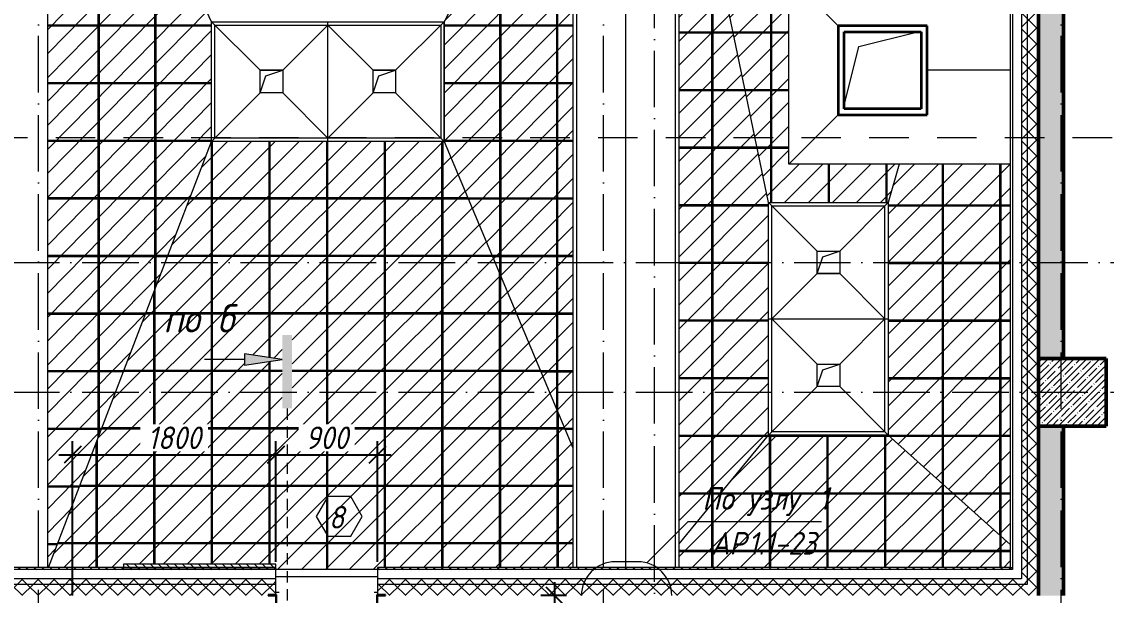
# Model space of a CAD drawing. Header units: millimetres. Extents: x -269418 to 201924, y -5890 to 98643.
# Drawn here: x 33160 to 42760, y 15203 to 20280 of the extents above; entities that cross this region are included whole.
import ezdxf

# ---------------------------------------------------------------- set-up
doc = ezdxf.new("R2010")
doc.units = ezdxf.units.MM
for name, pattern in [('01 Штриховая _4 мм_', [600, 350, -250]), ('200_ШТРИХ_ш1п0_6_', [160, 100, -60]), ('50_200_ШТРИХ_1Т_ш5_п1_п1_', [700, 500, -100, 0, -100])]:
    doc.linetypes.add(name, pattern=pattern)
for name, color, linetype, lineweight in [('A-ANNO-DIMS', 7, 'Continuous', 9), ('A-ANNO-NOTE', 7, 'Continuous', 5), ('A-ANNO-NOTE-1', 7, 'Continuous', 9), ('A-DETL', 7, 'Continuous', 9), ('A-DETL-1', 7, 'Continuous', 5), ('A-DETL-GENF', 7, 'Continuous', 9), ('A-DETL-GENF-2', 7, '200_ШТРИХ_ш1п0_6_', 5), ('A-FLOR', 7, 'Continuous', 9), ('A-GENM', 7, 'Continuous', 9), ('A-GENM-1', 7, 'Continuous', 25), ('A-GLAZ-IDEN', 7, 'Continuous', 9), ('A-ROOF', 7, 'Continuous', 9), ('A-ROOF-PATT-1', 7, 'Continuous', 5), ('A-WALL', 7, 'Continuous', 5), ('A-WALL-1', 7, 'Continuous', 9), ('A-WALL-10', 7, 'Continuous', 35), ('A-WALL-3', 7, 'Continuous', 50), ('A-WALL-FNSH-1', 7, 'Continuous', 9), ('A-WALL-PATT-2', 7, 'Continuous', 5), ('G-ANNO-SYMB-1', 7, '01 Штриховая _4 мм_', 9), ('G-ANNO-TEXT', 7, 'Continuous', 9), ('I-WALL', 7, 'Continuous', 5), ('S-COLS', 7, 'Continuous', 9), ('S-COLS-1', 7, 'Continuous', 5), ('S-COLS-2', 7, 'Continuous', 50), ('Оси-1', 7, '50_200_ШТРИХ_1Т_ш5_п1_п1_', 9)]:
    doc.layers.add(name, color=color, linetype=linetype, lineweight=lineweight)
doc.styles.add('ISOCPEUR_I', font='isocpeui.ttf', dxfattribs={"width": 0.9, "height": 250})
doc.styles.add('ISOCPEUR_I_2', font='isocpeui.ttf', dxfattribs={"width": 0.9, "height": 200})
doc.dimstyles.new('ISO-2_0_0_9К_СРЕДНИЙ_1', dxfattribs={"dimscale": 304.8, "dimtxt": 199.196235, "dimasz": 0.492126, "dimexe": 0.393701, "dimexo": 0, "dimgap": 0, "dimtad": 1, "dimdec": 0, "dimzin": 0, "dimdsep": 46, "dimtxsty": 'ISOCPEUR_I_2', "dimblk1": 'OBLIQUE', "dimblk2": 'OBLIQUE', "dimsah": 1, "dimcen": 0.09, "dimdle": 0.393701, "dimazin": 0, "dimtfac": 1, "dimtdec": 4, "dimtix": 1, "dimtmove": 1, "dimatfit": 3, "dimfxl": 1, "dimtvp": 1, "dimtolj": 1, "dimtzin": 0, "dimarcsym": 2})
doc.dimstyles.new('ISO-2_0_0_9К_СРЕДНИЙ_ФОН', dxfattribs={"dimscale": 304.8, "dimtxt": 199.196235, "dimasz": 0.492126, "dimexe": 0.393701, "dimexo": 0, "dimgap": 0.164042, "dimtad": 1, "dimdec": 0, "dimdsep": 46, "dimtxsty": 'ISOCPEUR_I_2', "dimblk1": 'OBLIQUE', "dimblk2": 'OBLIQUE', "dimsah": 1, "dimcen": 0.09, "dimdle": 0.393701, "dimazin": 0, "dimtfac": 1, "dimtdec": 4, "dimtix": 1, "dimtmove": 0, "dimatfit": 3, "dimfxl": 1, "dimtvp": 1, "dimtfill": 1, "dimtolj": 1, "dimtzin": 0, "dimarcsym": 2})
pattern_1 = [(135, (0, 0), (-35.35534, -35.35534), [])]
pattern_2 = [(45, (0, 0), (-70.71068, 70.71068), []), (135, (0, 0), (-70.71068, -70.71068), [])]

# ---------------------------------------------------------------- blocks, each defined once
blk = doc.blocks.new('Gfhfgtnyfz rhsirf 1 - Gfhfgtnyfz rhsirf 3-21026214-АР1_1_Кладочный план 3 этажа')
at = {"layer": 'A-GENM'}
for p, q in [((38037.1, 23120.1), (38037.1, 22600)), ((38037.1, 23120.1), (38038.1, 23120.1)), ((38038.1, 23120.1), (38069.6, 23120.1)), ((38069.6, 23120.1), (38507.8, 23120.1)), ((38069.6, 23120.1), (38069.6, 22600)), ((38507.8, 23120.1), (38946.2, 23120.1)), ((38507.8, 22600), (38507.8, 23120.1)), ((38946.2, 23120.1), (38977.7, 23120.1)), ((38946.2, 22600), (38946.2, 23120.1)), ((38977.7, 23120.1), (38978.7, 23120.1)), ((38978.7, 22600), (38978.7, 23120.1)), ((38037.1, 21680), (38037.1, 15450)), ((38069.6, 21680), (38069.6, 15450)), ((38507.8, 15450), (38507.8, 21680)), ((38946.2, 15450), (38946.2, 21680)), ((38978.7, 15450), (38978.7, 21680))]:
    blk.add_line(p, q, dxfattribs=at)
blk = doc.blocks.new('AR_Отверстие прямоугольное _в плите_ - AR_Отверстие прямоугольное _в плите_-V42-АР1_1_Кладочный план 3 этажа')
at = {"layer": 'A-GENM'}
for p, q in [((-50, 50), (100, 100)), ((-100, -100), (-50, 50))]:
    blk.add_line(p, q, dxfattribs=at)
blk = doc.blocks.new('AR_Отверстие прямоугольное _в плите_ - AR_Отверстие прямоугольное _в плите_-V45-АР1_1_Кладочный план 3 этажа')
at = {"layer": 'A-GENM'}
for p, q in [((-50, 50), (99.8, 99.9)), ((-100, -100), (-50, 50)), ((-100, -100), (100, -100))]:
    blk.add_line(p, q, dxfattribs=at)
blk = doc.blocks.new('AR_Отверстие прямоугольное _в плите_ - AR_Отверстие прямоугольное _в плите_-V46-АР1_1_Кладочный план 3 этажа')
at = {"layer": 'A-GENM'}
for p, q in [((100, 100), (-100, 100)), ((-50, 50), (100, 100)), ((-100, -99.9), (-50, 50))]:
    blk.add_line(p, q, dxfattribs=at)
blk = doc.blocks.new('Колонна_Несущая_Прямоугольное сечение - 600х600-V55-АР1_1_Кладочный план 3 этажа')
at = {"layer": 'S-COLS-1'}
h = blk.add_hatch(dxfattribs=at)
h.set_pattern_fill('FP_38', color=256, style=0, pattern_type=2)
h.set_pattern_definition([(45, (-42460, -17000), (-57.02463, 57.02463), []), (45, (-42402.975, -17000), (-57.02463, 57.02463), [100.806, -20.161, 3.353, -16.808])])
h.paths.add_polyline_path([(-300, -300), (300, -300), (300, 300), (-300, 300)], flags=0)
at = {"layer": 'S-COLS-2'}
for p, q in [((300, 300), (-300, 300)), ((-300, 300), (-300, -300)), ((300, -300), (300, 300)), ((-300, -300), (300, -300))]:
    blk.add_line(p, q, dxfattribs=at)
blk = doc.blocks.new('Фахверк_СКБ_Уголок - Ф-11_200х2500 h-28441216-АР1_1_Кладочный план 3 этажа')
at = {"layer": 'A-GENM-1'}
for p, q in [((200, 156), (125, 156)), ((125, 156), (125, 81)), ((131, 81), (131, 150)), ((131, 150), (200, 150)), ((200, 150), (200, 156)), ((125, 81), (131, 81)), ((131, 19), (125, 19)), ((125, 19), (125, -56)), ((131, -50), (131, 19)), ((125, -56), (200, -56)), ((200, -50), (131, -50)), ((200, -56), (200, -50))]:
    blk.add_line(p, q, dxfattribs=at)
blk = doc.blocks.new('Стакан ОВ_6 - Стакан ОВ_2-32609701-АР1_1_Кладочный план 3 этажа')
at = {"layer": 'A-WALL-10'}
for p, q in [((2466.5, 7113), (2466.5, 6327)), ((3252.5, 7113), (2466.5, 7113)), ((3252.5, 6327), (3252.5, 7113)), ((2519, 6379.5), (2519, 7060.5)), ((2519, 7060.5), (3200, 7060.5)), ((3200, 7060.5), (3200, 6379.5)), ((3200, 6379.5), (2519, 6379.5)), ((2466.5, 6327), (3252.5, 6327))]:
    blk.add_line(p, q, dxfattribs=at)
blk = doc.blocks.new('AR_Отверстие прямоугольное _в плите_ - AR_Отверстие прямоугольное _в плите_-32663005-АР1_1_Кладочный план 3 этажа')
at = {"layer": 'A-GENM'}
for p, q in [((-210, 210), (312, 340.5)), ((-340.5, -312), (-210, 210))]:
    blk.add_line(p, q, dxfattribs=at)
blk = doc.blocks.new('DET_L_Имитация разреза_ISO2-5 - Влево-31556228-АР1_1_Кладочный план 3 этажа')
at = {"layer": 'A-DETL-GENF-2'}
blk.add_line((143.1, 0), (2556.9, 0), dxfattribs=at)
blk = doc.blocks.new('AAR_СКБ_Марка_Окна_Перемычка и проем - Марка проема-25443838-АР1_1_Кладочный план 3 этажа')
at = {"layer": 'A-GLAZ-IDEN'}
for p, q in [((-0.968, -0.984), (-1.986, -2.747)), ((1.067, -0.984), (-0.968, -0.984)), ((2.085, -2.747), (1.067, -0.984)), ((-1.986, -2.747), (-0.968, -4.509)), ((1.067, -4.509), (2.085, -2.747)), ((-0.968, -4.509), (1.067, -4.509))]:
    blk.add_line(p, q, dxfattribs=at)
blk = doc.blocks.new('_Oblique')
at = {"color": 0, "linetype": 'ByBlock', "lineweight": -2}
blk.add_line((-0.5, -0.5), (0.5, 0.5), dxfattribs=at)
blk = doc.blocks.new('DIMBLOCK212-АР1_1_Кладочный план 3 этажа')
at = {"layer": 'A-ANNO-DIMS', "color": 0, "lineweight": -2, "transparency": 16777216}
for p, q in [((37876.2, 15320), (37876.2, 14880)), ((37982.2, 15200), (37756.2, 15200)), ((37876.2, 15100), (37384.4, 14770.6)), ((37982.2, 15000), (37756.2, 15000)), ((37384.4, 14770.6), (37002.1, 14770.6))]:
    blk.add_line(p, q, dxfattribs=at)
at = {"layer": 'Defpoints', "color": 0, "transparency": 16777216}
for p in [(37982.2, 15200), (37876.2, 15000), (37982.2, 15000)]:
    blk.add_point(p, dxfattribs=at)
at = {"layer": 'A-ANNO-DIMS', "color": 0, "lineweight": -2, "transparency": 16777216, "xscale": 150, "yscale": 150, "zscale": 150}
for p, rotation in [((37876.2, 15200), 90), ((37876.2, 15000), 270)]:
    blk.add_blockref('_Oblique', p, dxfattribs=dict(at, rotation=rotation))
at = {"layer": 'A-ANNO-DIMS', "color": 0, "transparency": 16777216, "insert": (37251.1, 14448.8), "char_height": 200, "width": 455.087, "attachment_point": 1, "rotation": 90, "line_spacing_factor": 1.149209, "style": 'ISOCPEUR_I_2'}
blk.add_mtext('\\A1;200', dxfattribs=at)
blk = doc.blocks.new('DIMBLOCK442-АР1_1_Кладочный план 3 этажа')
at = {"layer": 'A-ANNO-DIMS', "color": 0, "lineweight": -2, "transparency": 16777216}
for p, q in [((33610, 15200), (33610, 16567.1)), ((35410, 15500), (35410, 16567.1)), ((33490, 16447.1), (35530, 16447.1))]:
    blk.add_line(p, q, dxfattribs=at)
at = {"layer": 'Defpoints', "color": 0, "transparency": 16777216}
for p in [(35410, 16447.1), (35410, 15500), (33610, 15200)]:
    blk.add_point(p, dxfattribs=at)
at = {"layer": 'A-ANNO-DIMS', "color": 0, "lineweight": -2, "transparency": 16777216, "xscale": 150, "yscale": 150, "zscale": 150, "rotation": 180}
blk.add_blockref('_Oblique', (33610, 16447.1), dxfattribs=at)
at = {"layer": 'A-ANNO-DIMS', "color": 0, "lineweight": -2, "transparency": 16777216, "xscale": 150, "yscale": 150, "zscale": 150}
blk.add_blockref('_Oblique', (35410, 16447.1), dxfattribs=at)
at = {"layer": 'A-ANNO-DIMS', "color": 0, "transparency": 16777216, "insert": (34510, 16597.1), "char_height": 200, "width": 560.814, "attachment_point": 5, "style": 'ISOCPEUR_I_2', "bg_fill": 3, "box_fill_scale": 1.1, "bg_fill_color": 256, "bg_fill_true_color": 13158600, "bg_fill_transparency": 0}
blk.add_mtext('\\A1;1800', dxfattribs=at)
blk = doc.blocks.new('DIMBLOCK443-АР1_1_Кладочный план 3 этажа')
at = {"layer": 'A-ANNO-DIMS', "color": 0, "lineweight": -2, "transparency": 16777216}
for p, q in [((35410, 15500), (35410, 16567.1)), ((36310, 15500), (36310, 16567.1)), ((35290, 16447.1), (36430, 16447.1))]:
    blk.add_line(p, q, dxfattribs=at)
at = {"layer": 'Defpoints', "color": 0, "transparency": 16777216}
for p in [(36310, 16447.1), (35410, 15500), (36310, 15500)]:
    blk.add_point(p, dxfattribs=at)
at = {"layer": 'A-ANNO-DIMS', "color": 0, "lineweight": -2, "transparency": 16777216, "xscale": 150, "yscale": 150, "zscale": 150, "rotation": 180}
blk.add_blockref('_Oblique', (35410, 16447.1), dxfattribs=at)
at = {"layer": 'A-ANNO-DIMS', "color": 0, "lineweight": -2, "transparency": 16777216, "xscale": 150, "yscale": 150, "zscale": 150}
blk.add_blockref('_Oblique', (36310, 16447.1), dxfattribs=at)
at = {"layer": 'A-ANNO-DIMS', "color": 0, "transparency": 16777216, "insert": (35860, 16597.1), "char_height": 200, "width": 455.087, "attachment_point": 5, "style": 'ISOCPEUR_I_2', "bg_fill": 3, "box_fill_scale": 1.1, "bg_fill_color": 256, "bg_fill_true_color": 13158600, "bg_fill_transparency": 0}
blk.add_mtext('\\A1;900', dxfattribs=at)

msp = doc.modelspace()

# ---------------------------------------------------------------- hatches: boundary and pattern name
at = {"layer": 'A-ANNO-NOTE'}
for points in [[(35553.4, 16856.9), (35553.4, 17506.9), (35466.6, 17506.9), (35466.6, 16856.9)], [(35133, 17241.1), (35466.6, 17291.1), (35133, 17341.1)]]:
    msp.add_hatch(color=256, dxfattribs=at).paths.add_polyline_path(points, flags=0)
at = {"layer": 'A-ROOF-PATT-1'}
h = msp.add_hatch(dxfattribs=at)
h.set_pattern_fill('FP_15', color=256, style=0, pattern_type=2)
h.set_pattern_definition([(45.488, (1423.98, 0), (-104.27274, 106.06635), [])])
h.paths.add_polyline_path([(33397.7, 15450), (34840, 19220), (34840, 20280), (33507.5, 23147.3), (33390, 23147.3), (33390, 15450)], flags=0)
h = msp.add_hatch(dxfattribs=at)
h.set_pattern_fill('FP_16', color=256, style=0, pattern_type=2)
h.set_pattern_definition([(90, (2250.3, -662.64), (-501.382, 3e-14), []), (90, (2260.1, -662.64), (-501.382, 3e-14), []), (180, (2255.2, -657.64), (-6e-14, -510), []), (180, (2255.2, -667.64), (-6e-14, -510), [])])
h.paths.add_polyline_path([(33397.7, 15450), (34840, 19220), (34840, 20280), (33507.5, 23147.3), (33390, 23147.3), (33390, 15450)], flags=0)
h = msp.add_hatch(dxfattribs=at)
h.set_pattern_fill('FP_27', color=256, style=0, pattern_type=2)
h.set_pattern_definition([(44.997, (0, -17.02), (-106.0661, 106.0546), [])])
h.paths.add_polyline_path([(39770, 18680), (40830, 18680), (40925.8, 19020), (39950, 19020), (39950, 20680), (41910, 23092.3), (41910, 23183.5), (38910, 23183.5), (38910, 23120.1), (38978.7, 23120.1), (38978.7, 22720), (39230, 22720), (39230, 22598), (40025, 22598.5), (40025, 22720), (40325, 22720), (40325, 22420), (40165, 22420), (40165, 21860), (40325, 21860), (40325, 21560), (40025, 21560), (40025, 21682), (39230, 21682), (39230, 21560), (39172, 21560), (39595.3, 19521.6)], flags=0)
h.paths.add_polyline_path([(39970, 21740), (39970, 22540), (39965, 22540), (39965, 21740)], flags=0)
h.paths.add_polyline_path([(39770, 21740), (39770, 22540), (39765, 22540), (39765, 21740)], flags=0)
h.paths.add_polyline_path([(39570, 21740), (39570, 22540), (39565, 22540), (39565, 21740)], flags=0)
h.paths.add_polyline_path([(39370, 21740), (39370, 22540), (39365, 22540), (39365, 21740)], flags=0)
h.paths.add_polyline_path([(39170, 21860), (39170, 22420), (39165, 22420), (39165, 21860)], flags=0)
h = msp.add_hatch(dxfattribs=at)
h.set_pattern_fill('FP_28', color=256, style=0, pattern_type=2)
h.set_pattern_definition([(0, (15.1, -206.93), (0, 509.944), []), (0, (15.1, -216.93), (0, 509.944), []), (90, (20.1, -211.93), (-510, 3e-14), []), (90, (10.1, -211.93), (-510, 3e-14), [])])
h.paths.add_polyline_path([(39770, 18680), (40830, 18680), (40925.8, 19020), (39950, 19020), (39950, 20680), (41910, 23092.3), (41910, 23183.5), (38910, 23183.5), (38910, 23120.1), (38978.7, 23120.1), (38978.7, 22720), (39230, 22720), (39230, 22598), (40025, 22598.5), (40025, 22720), (40325, 22720), (40325, 22420), (40165, 22420), (40165, 21860), (40325, 21860), (40325, 21560), (40025, 21560), (40025, 21682), (39230, 21682), (39230, 21560), (39172, 21560), (39595.3, 19521.6)], flags=0)
h.paths.add_polyline_path([(39970, 21740), (39970, 22540), (39965, 22540), (39965, 21740)], flags=0)
h.paths.add_polyline_path([(39770, 21740), (39770, 22540), (39765, 22540), (39765, 21740)], flags=0)
h.paths.add_polyline_path([(39570, 21740), (39570, 22540), (39565, 22540), (39565, 21740)], flags=0)
h.paths.add_polyline_path([(39370, 21740), (39370, 22540), (39365, 22540), (39365, 21740)], flags=0)
h.paths.add_polyline_path([(39170, 21860), (39170, 22420), (39165, 22420), (39165, 21860)], flags=0)
h = msp.add_hatch(dxfattribs=at)
h.set_pattern_fill('FP_13', color=256, style=0, pattern_type=2)
h.set_pattern_definition([(45.407, (799.02, 0), (-104.56854, 106.06624), [])])
h.paths.add_polyline_path([(38037.1, 16509.5), (38037.1, 21680), (37865, 21680), (37865, 21682), (37614.5, 21682), (36900, 20280), (36900, 19220), (37973.3, 16661.7)], flags=0)
h.paths.add_polyline_path([(37861.9, 21740), (37865, 21740), (37865, 22173.6), (37860, 22163.8), (37860, 21740)], flags=0)
h.paths.add_polyline_path([(37660, 21740), (37665, 21740), (37665, 21781.1), (37660, 21771.3), (37660, 21755.9)], flags=0)
h = msp.add_hatch(dxfattribs=at)
h.set_pattern_fill('FP_14', color=256, style=0, pattern_type=2)
h.set_pattern_definition([(270, (698.2, -152.96), (502.802, 3e-14), []), (270, (688.36, -152.96), (502.802, 3e-14), []), (0, (693.3, -157.96), (0, 510), []), (0, (693.3, -147.96), (0, 510), [])])
h.paths.add_polyline_path([(38037.1, 16509.5), (38037.1, 21680), (37865, 21680), (37865, 21682), (37614.5, 21682), (36900, 20280), (36900, 19220), (37973.3, 16661.7)], flags=0)
h.paths.add_polyline_path([(37861.9, 21740), (37865, 21740), (37865, 22173.6), (37860, 22163.8), (37860, 21740)], flags=0)
h.paths.add_polyline_path([(37660, 21740), (37665, 21740), (37665, 21781.1), (37660, 21771.3), (37660, 21755.9)], flags=0)
h = msp.add_hatch(dxfattribs=at)
h.set_pattern_fill('FP_23', color=256, style=0, pattern_type=2)
h.set_pattern_definition([(45.073, (303.15, 0), (-105.7968, 106.06566), [])])
h.paths.add_polyline_path([(38978.7, 15659.4), (39770, 16620), (39770, 18680), (39172, 21560), (38978.7, 21560), (38978.7, 15946.7)], flags=0)
h = msp.add_hatch(dxfattribs=at)
h.set_pattern_fill('FP_24', color=256, style=0, pattern_type=2)
h.set_pattern_definition([(90, (607.76, -1234.05), (-508.704, 3e-14), []), (90, (617.74, -1234.05), (-508.704, 3e-14), []), (180, (612.75, -1229.05), (-6e-14, -510), []), (180, (612.75, -1239.05), (-6e-14, -510), [])])
h.paths.add_polyline_path([(38978.7, 15659.4), (39770, 16620), (39770, 18680), (39172, 21560), (38978.7, 21560), (38978.7, 15946.7)], flags=0)
h = msp.add_hatch(dxfattribs=at)
h.set_pattern_fill('FP_17', color=256, style=0, pattern_type=2)
h.set_pattern_definition([(44.927, (0, 198.06), (-106.06495, 105.7989), [])])
h.paths.add_polyline_path([(36310, 15430), (36310, 15450), (38037.1, 15450), (38037.1, 16509.5), (36900, 19220), (34840, 19220), (33397.7, 15450), (34060.9, 15450), (34060.9, 15480), (35410, 15480), (35410, 15430)], flags=0)
h.paths.add_polyline_path([(35553.4, 16856.9), (35466.6, 16856.9), (35466.6, 17506.9), (35553.4, 17506.9)], flags=0)
h.paths.add_polyline_path([(35133, 17241.1), (35133, 17341.1), (35466.6, 17291.1)], flags=0)
h = msp.add_hatch(dxfattribs=at)
h.set_pattern_fill('FP_18', color=256, style=0, pattern_type=2)
h.set_pattern_definition([(180, (-345.35, 398.8), (6e-14, -508.711), []), (180, (-345.35, 408.77), (6e-14, -508.711), []), (270, (-350.35, 403.8), (510, 3e-14), []), (270, (-340.35, 403.8), (510, 3e-14), [])])
h.paths.add_polyline_path([(36310, 15430), (36310, 15450), (38037.1, 15450), (38037.1, 16509.5), (36900, 19220), (34840, 19220), (33397.7, 15450), (34060.9, 15450), (34060.9, 15480), (35410, 15480), (35410, 15430)], flags=0)
h.paths.add_polyline_path([(35553.4, 16856.9), (35466.6, 16856.9), (35466.6, 17506.9), (35553.4, 17506.9)], flags=0)
h.paths.add_polyline_path([(35133, 17241.1), (35133, 17341.1), (35466.6, 17291.1)], flags=0)
h = msp.add_hatch(dxfattribs=at)
h.set_pattern_fill('FP_21', color=256, style=0, pattern_type=2)
h.set_pattern_definition([(45.04, (38, 0), (-105.9202, 106.06493), [])])
h.paths.add_polyline_path([(41910, 15653.9), (41910, 19020), (40925.8, 19020), (40830, 18680), (40830, 16620), (40908.1, 16550.2)], flags=0)
h = msp.add_hatch(dxfattribs=at)
h.set_pattern_fill('FP_22', color=256, style=0, pattern_type=2)
h.set_pattern_definition([(270, (-443.3, -214.96), (509.295, 3e-14), []), (270, (-453.3, -214.96), (509.295, 3e-14), []), (0, (-448.3, -219.96), (0, 510), []), (0, (-448.3, -209.96), (0, 510), [])])
h.paths.add_polyline_path([(41910, 15653.9), (41910, 19020), (40925.8, 19020), (40830, 18680), (40830, 16620), (40908.1, 16550.2)], flags=0)
h = msp.add_hatch(dxfattribs=at)
h.set_pattern_fill('FP_25', color=256, style=0, pattern_type=2)
h.set_pattern_definition([(44.95, (0, 140.89), (-106.06487, 105.88355), [])])
h.paths.add_polyline_path([(41910, 15450), (41910, 15653.9), (40830, 16620), (39770, 16620), (38978.7, 15659.4), (38978.7, 15450), (40908.1, 15450)], flags=0)
h = msp.add_hatch(dxfattribs=at)
h.set_pattern_fill('FP_26', color=256, style=0, pattern_type=2)
h.set_pattern_definition([(180, (4.23, 827.37), (-6e-14, -509.12), []), (180, (4.23, 837.35), (6e-14, -509.12), []), (270, (-0.77, 832.36), (510, 3e-14), []), (270, (9.23, 832.36), (510, 3e-14), [])])
h.paths.add_polyline_path([(41910, 15450), (41910, 15653.9), (40830, 16620), (39770, 16620), (38978.7, 15659.4), (38978.7, 15450), (40908.1, 15450)], flags=0)
at = {"layer": 'A-WALL-PATT-2'}
h = msp.add_hatch(dxfattribs=at)
h.set_pattern_fill('FP_2', color=256, style=0, pattern_type=2)
h.set_pattern_definition(pattern_2)
h.paths.add_polyline_path([(42010, 15350), (42060, 15350), (42060, 23620), (42010, 23620), (42010, 15430)], flags=0)
h.paths.add_polyline_path([(42010, 23770), (42060, 23770), (42060, 27250), (42010, 27250), (42010, 23811.5)], flags=0)
h = msp.add_hatch(dxfattribs=at)
h.set_pattern_fill('FP_2', color=256, style=0, pattern_type=2)
h.set_pattern_definition(pattern_2)
h.paths.add_polyline_path([(42160, 15300), (42160, 23620), (42060, 23620), (42060, 15300)], flags=0)
h.paths.add_polyline_path([(42060, 23770), (42160, 23770), (42160, 27200), (42060, 27200), (42060, 23811.5)], flags=0)
h = msp.add_hatch(dxfattribs=at)
h.set_pattern_fill('FP_4', color=256, style=0, pattern_type=2)
h.set_pattern_definition([(45, (0, 0), (-57.02463, 57.02463), []), (45, (57.025, 0), (-57.02463, 57.02463), [100.806, -20.161, 3.353, -16.808])])
h.paths.add_polyline_path([(42380, 15200), (42380, 16700), (42160, 16700), (42160, 15200), (42261.9, 15200)], flags=0)
h.paths.add_polyline_path([(42380, 17300), (42380, 22700), (42160, 22700), (42160, 17300), (42261.9, 17300)], flags=0)
h.paths.add_polyline_path([(42160, 23300), (42380, 23300), (42380, 26500), (42160, 26500), (42160, 23454)], flags=0)
h = msp.add_hatch(dxfattribs=at)
h.set_pattern_fill('FP_3', color=256, style=0, pattern_type=2)
h.set_pattern_definition(pattern_1)
h.paths.add_polyline_path([(35410, 15450), (35410, 15480), (34060.9, 15480), (34060.9, 15450), (34138.8, 15450)], flags=0)
h = msp.add_hatch(dxfattribs=at)
h.set_pattern_fill('FP_3', color=256, style=0, pattern_type=2)
h.set_pattern_definition(pattern_1)
h.paths.add_polyline_path([(12880, 15206), (12880, 15430), (14603, 15430), (14602.1, 15444.9), (14599.6, 15448), (14596, 15449.8), (14594, 15450), (12860, 15450), (12860.5, 15206), (12861.2, 15206)], flags=0)
h.paths.add_polyline_path([(9160, 15206), (9180, 15206), (9180, 15430), (9740, 15430), (9740, 15206), (9760, 15206), (9760, 15450), (9160, 15450), (9160, 15231.7)], flags=0)
h.paths.add_polyline_path([(8258.8, 15206), (8260, 15206), (8260, 15450), (7660, 15450), (7660, 15430), (8240, 15430), (8240, 15206)], flags=0)
h.paths.add_polyline_path([(31431.1, 15430), (32110, 15430), (32110, 15450), (29980.1, 15449.1), (29977, 15446.6), (29975.2, 15443), (29975, 15441), (29975.2, 15430), (30077.3, 15430)], flags=0)
h.paths.add_polyline_path([(41930, 15430), (41930, 15450), (36310, 15450), (36310, 15430), (40908.1, 15430)], flags=0)
h.paths.add_polyline_path([(35410, 15430), (35410, 15450), (33010, 15450), (33010, 15430), (34138.8, 15430)], flags=0)
h.paths.add_polyline_path([(29344.8, 15430), (29345, 15430), (29344.1, 15444.9), (29341.6, 15448), (29338, 15449.8), (29336, 15450), (27824.2, 15450), (27824.2, 15430), (28723.4, 15430)], flags=0)
h.paths.add_polyline_path([(27761.2, 15430), (27761.2, 15450), (27099.2, 15450), (27099.2, 15430)], flags=0)
h.paths.add_polyline_path([(27036.2, 15430), (27036.2, 15450), (25479.9, 15449.1), (25476.8, 15446.6), (25475, 15443), (25474.8, 15441), (25475, 15430), (26015.7, 15430)], flags=0)
h.paths.add_polyline_path([(24544.6, 15430), (24544.8, 15430), (24543.9, 15444.9), (24541.4, 15448), (24537.8, 15449.8), (24535.8, 15450), (19958.1, 15449.1), (19955, 15446.6), (19953.2, 15443), (19953, 15437.5), (19953, 15430), (20600.3, 15430)], flags=0)
h.paths.add_polyline_path([(19323, 15430), (19322.1, 15444.9), (19319.6, 15448), (19316, 15449.8), (19314, 15450), (14788.1, 15449.1), (14785, 15446.6), (14783.2, 15443), (14783, 15432), (14783, 15430), (17892.6, 15430)], flags=0)
h.paths.add_polyline_path([(6760, 15430), (6760, 15450), (-110, 15450), (-110, 15430), (4354.1, 15430)], flags=0)
h = msp.add_hatch(dxfattribs=at)
h.set_pattern_fill('FP_2', color=256, style=0, pattern_type=2)
h.set_pattern_definition(pattern_2)
h.paths.add_polyline_path([(42060, 15300), (42060, 15350), (36310, 15350), (36310, 15300), (40908.1, 15300)], flags=0)
h.paths.add_polyline_path([(33010, 15300), (35410, 15300), (35410, 15350), (33010, 15350)], flags=0)
h.paths.add_polyline_path([(31805.2, 15300), (32110, 15300), (32110, 15350), (27824.2, 15350), (27824.2, 15300), (31431.1, 15300)], flags=0)
h.paths.add_polyline_path([(27761.2, 15300), (27761.2, 15350), (27099.2, 15350), (27099.2, 15300)], flags=0)
h.paths.add_polyline_path([(27036.2, 15300), (27036.2, 15350), (12880, 15350), (12880, 15300), (26015.7, 15300)], flags=0)
h.paths.add_polyline_path([(9740, 15300), (9740, 15350), (9180, 15350), (9180, 15300)], flags=0)
h.paths.add_polyline_path([(7960, 15300), (8240, 15300), (8240, 15350), (7660, 15350), (7660, 15300)], flags=0)
h.paths.add_polyline_path([(-45.9, 15300), (6760, 15300), (6760, 15350), (-110, 15350), (-110, 15300)], flags=0)
h = msp.add_hatch(dxfattribs=at)
h.set_pattern_fill('FP_2', color=256, style=0, pattern_type=2)
h.set_pattern_definition(pattern_2)
h.paths.add_polyline_path([(39554.2, 15200), (42160, 15200), (42160, 15300), (36310, 15300), (36310.5, 15206), (36379, 15206), (36379, 15200), (36846.5, 15200)], flags=0)
h.paths.add_polyline_path([(35341, 15200), (35341, 15206), (35410, 15206), (35410, 15300), (33010, 15300), (33010, 15200), (34138.8, 15200)], flags=0)
h.paths.add_polyline_path([(31431.1, 15200), (32110, 15200), (32110, 15300), (27824.2, 15300), (27824.2, 15263), (27830.2, 15263), (27830.2, 15200), (30610, 15200)], flags=0)
h.paths.add_polyline_path([(27093.2, 15200), (27767.2, 15200), (27767.2, 15206), (27785.5, 15206), (27785.5, 15215), (27761.2, 15215), (27761.2, 15300), (27099.2, 15300), (27099.2, 15215), (27074.2, 15215), (27074.9, 15206), (27093.2, 15206)], flags=0)
h.paths.add_polyline_path([(27030.2, 15200), (27030.2, 15263), (27036.2, 15263), (27036.2, 15300), (12880, 15300), (12880, 15206), (12929, 15206), (12929, 15200), (26692.6, 15200)], flags=0)
h.paths.add_polyline_path([(8191, 15200), (8191, 15206), (8240, 15206), (8240, 15300), (7660, 15300), (7660, 15206), (7729, 15206), (7729, 15200), (7960, 15200)], flags=0)
h.paths.add_polyline_path([(9691, 15200), (9691, 15206), (9740, 15206), (9740, 15300), (9180, 15300), (9180, 15206), (9229, 15206), (9229, 15200)], flags=0)
h.paths.add_polyline_path([(6160, 15200), (6760, 15200), (6760, 15300), (-110, 15300), (-110, 15200), (4660, 15200)], flags=0)
h.paths.add_polyline_path([(27796.9, 15206), (27824.2, 15206), (27824.2, 15215), (27796.2, 15215), (27796.9, 15210)], flags=0)
h.paths.add_polyline_path([(27036.2, 15206), (27063.5, 15206), (27063.5, 15215), (27036.2, 15215), (27036.2, 15210)], flags=0)

# ---------------------------------------------------------------- linework, layer by layer
at = {"layer": 'A-ANNO-NOTE-1'}
for p, q in [((35133, 17291.1), (34776.7, 17291.1)), ((35466.6, 17291.1), (35133, 17341.1)), ((35133, 17341.1), (35133, 17241.1)), ((35133, 17241.1), (35466.6, 17291.1))]:
    msp.add_line(p, q, dxfattribs=at)
at = {"layer": 'A-DETL'}
for p, q in [((42010, 23620), (42010, 15450)), ((35410, 15350), (33010, 15350)), ((42010, 15350), (36310, 15350))]:
    msp.add_line(p, q, dxfattribs=at)
at = {"layer": 'A-DETL-1'}
for p, q in [((39060, 15855.3), (38693.8, 15489.1)), ((39060, 15855.3), (40240, 15855.3)), ((38613.6, 15500), (38413.6, 15500))]:
    msp.add_line(p, q, dxfattribs=at)
for centre, start, end in [((38413.6, 15200), 90, 180), ((38613.6, 15200), 0, 90)]:
    msp.add_arc(centre, 300, start, end, dxfattribs=at)
at = {"layer": 'A-FLOR'}
for p, q in [((35270, 19849.9), (35470, 19849.9)), ((36270, 19849.9), (36470, 19849.9)), ((40400, 18050.1), (40200, 18050.1))]:
    msp.add_line(p, q, dxfattribs=at)
at = {"layer": 'A-ROOF'}
for p, q in [((33390, 15450), (33390, 23147.3)), ((34840, 20280), (33507.5, 23147.3)), ((37614.5, 21682), (36900, 20280)), ((39770, 18680), (39172, 21560)), ((39950, 19020), (39950, 20680)), ((40387, 20243), (39950, 20680)), ((34840, 19220), (34840, 20280)), ((34840, 20280), (36900, 20280)), ((35270, 19850), (34840, 20280)), ((35870, 19220), (35870, 20280)), ((36470, 19850), (36900, 20280)), ((36900, 20280), (36900, 19220)), ((34870, 19250), (34870, 20250)), ((34870, 20250), (36870, 20250)), ((35470, 19850), (35870, 20250)), ((35870, 20250), (36270, 19850)), ((36870, 20250), (36870, 19250)), ((35270, 19650), (35270, 19850)), ((35270, 19850), (35470, 19850)), ((35470, 19850), (35470, 19650)), ((36270, 19650), (36270, 19849.9)), ((36470, 19849.9), (36470, 19650)), ((41910, 19850), (41173, 19850)), ((34840, 19220), (35270, 19650)), ((35470, 19650), (35270, 19650)), ((35870, 19250), (35470, 19650)), ((35870, 19250), (36270, 19650)), ((36470, 19650), (36270, 19650)), ((36900, 19220), (36470, 19650)), ((40387, 19457), (39950, 19020)), ((33397.7, 15450), (34840, 19220)), ((36900, 19220), (34840, 19220)), ((36870, 19250), (34870, 19250)), ((36900, 19220), (38037.2, 16509.4)), ((41910, 19020), (39950, 19020)), ((40925.8, 19020), (40830, 18680)), ((39770, 16620), (39770, 18680)), ((39770, 18680), (40830, 18680)), ((40200, 18250), (39770, 18680)), ((39800, 18650), (40800, 18650)), ((39800, 16650), (39800, 18650)), ((40400, 18250), (40830, 18680)), ((40800, 16650), (40800, 18650)), ((40830, 18680), (40830, 16620)), ((40200, 18050), (40200, 18250)), ((40200, 18250), (40400, 18250)), ((40400, 18250), (40400, 18050.1)), ((39800, 17650), (40200, 18050)), ((40400, 18050), (40800, 17650)), ((39770, 17650), (40830, 17650)), ((39800, 17650), (40200, 17250)), ((40800, 17650), (40400, 17250)), ((40200, 17250), (40400, 17250)), ((40200, 17050), (40200, 17250)), ((40400, 17250), (40400, 17050)), ((40200, 17050), (39770, 16620)), ((40400, 17050), (40200, 17050)), ((40400, 17050), (40830, 16620)), ((38978.7, 15659.4), (39770, 16620)), ((40830, 16620), (39770, 16620)), ((40800, 16650), (39800, 16650)), ((40830, 16620), (41910, 15653.9)), ((36310, 15430), (35410, 15430))]:
    msp.add_line(p, q, dxfattribs=at)
at = {"layer": 'A-WALL'}
for p, q in [((41930, 23620), (41930, 15430)), ((42060, 23620), (42060, 15300)), ((35410, 15430), (33010, 15430)), ((41930, 15430), (36310, 15430)), ((41910, 15450), (41930, 15450)), ((42010, 15450), (42010, 15350)), ((35410, 15300), (33010, 15300)), ((42060, 15300), (36310, 15300))]:
    msp.add_line(p, q, dxfattribs=at)
at = {"layer": 'A-WALL-1'}
for p, q in [((35410, 15206), (35410, 15430)), ((36310, 15430), (36310, 15206))]:
    msp.add_line(p, q, dxfattribs=at)
at = {"layer": 'A-WALL-3'}
for p, q in [((42160, 22700), (42160, 17300)), ((42380, 17300), (42380, 22700)), ((42160, 16700), (42160, 15200)), ((42380, 15200), (42380, 16700))]:
    msp.add_line(p, q, dxfattribs=at)
at = {"layer": 'A-WALL-FNSH-1'}
for p, q in [((41910, 23183.5), (41910, 15450)), ((35410, 15480), (34060.9, 15480)), ((34060.9, 15480), (34060.9, 15450)), ((35410, 15450), (35410, 15480)), ((35410, 15450), (33010, 15450)), ((34060.9, 15450), (35410, 15450)), ((35410, 15430), (35410, 15450)), ((41910, 15450), (36310, 15450)), ((36310, 15450), (36310, 15430))]:
    msp.add_line(p, q, dxfattribs=at)
at = {"layer": 'G-ANNO-SYMB-1'}
msp.add_line((-6738.5, 19254.7), (42928.2, 19254.7), dxfattribs=at)
at = {"layer": 'I-WALL'}
for p, q in [((35410, 15370), (36310, 15370)), ((35410, 15230), (35440, 15230)), ((36280, 15230), (36310, 15230))]:
    msp.add_line(p, q, dxfattribs=at)
at = {"layer": 'Оси-1'}
for p, q in [((33310, -4150), (33310, 28636.9)), ((38310, -4150), (38310, 28636.9)), ((38760, -2880), (38760, 28636.9)), ((42360, -4150), (42360, 28636.9)), ((-6210, 18150), (125951.6, 18150)), ((-6210, 17000), (125951.6, 17000))]:
    msp.add_line(p, q, dxfattribs=at)

# ---------------------------------------------------------------- block references
at = {"layer": 'A-DETL-GENF', "rotation": 270}
msp.add_blockref('DET_L_Имитация разреза_ISO2-5 - Влево-31556228-АР1_1_Кладочный план 3 этажа', (35510, 17000), dxfattribs=at)
at = {"layer": 'A-GENM'}
for name, p in [('Gfhfgtnyfz rhsirf 1 - Gfhfgtnyfz rhsirf 3-21026214-АР1_1_Кладочный план 3 этажа', (0, 0)), ('AR_Отверстие прямоугольное _в плите_ - AR_Отверстие прямоугольное _в плите_-32663005-АР1_1_Кладочный план 3 этажа', (40780, 19850)), ('AR_Отверстие прямоугольное _в плите_ - AR_Отверстие прямоугольное _в плите_-V46-АР1_1_Кладочный план 3 этажа', (35370, 19749.9)), ('AR_Отверстие прямоугольное _в плите_ - AR_Отверстие прямоугольное _в плите_-V46-АР1_1_Кладочный план 3 этажа', (36370, 19749.9)), ('AR_Отверстие прямоугольное _в плите_ - AR_Отверстие прямоугольное _в плите_-V45-АР1_1_Кладочный план 3 этажа', (40300, 18150.1)), ('AR_Отверстие прямоугольное _в плите_ - AR_Отверстие прямоугольное _в плите_-V42-АР1_1_Кладочный план 3 этажа', (40300, 17150))]:
    msp.add_blockref(name, p, dxfattribs=at)
at = {"layer": 'A-GENM-1', "rotation": 180}
msp.add_blockref('Фахверк_СКБ_Уголок - Ф-11_200х2500 h-28441216-АР1_1_Кладочный план 3 этажа', (35541, 15150), dxfattribs=at)
at = {"layer": 'A-GENM-1'}
msp.add_blockref('Фахверк_СКБ_Уголок - Ф-11_200х2500 h-28441216-АР1_1_Кладочный план 3 этажа', (36179, 15050), dxfattribs=at)
at = {"layer": 'A-GLAZ-IDEN', "xscale": 99.99999999999993, "yscale": 99.99999999999993, "zscale": 99.99999999999993}
msp.add_blockref('AAR_СКБ_Марка_Окна_Перемычка и проем - Марка проема-25443838-АР1_1_Кладочный план 3 этажа', (35965.2, 16176.4), dxfattribs=at)
at = {"layer": 'A-WALL'}
msp.add_blockref('Стакан ОВ_6 - Стакан ОВ_2-32609701-АР1_1_Кладочный план 3 этажа', (37920.5, 13130), dxfattribs=at)
at = {"layer": 'S-COLS'}
msp.add_blockref('Колонна_Несущая_Прямоугольное сечение - 600х600-V55-АР1_1_Кладочный план 3 этажа', (42460, 17000), dxfattribs=at)

# ---------------------------------------------------------------- texts
at = {"layer": 'A-ANNO-NOTE-1', "char_height": 250, "attachment_point": 1, "style": 'ISOCPEUR_I'}
for s, insert, width in [('\\fISOCPEUR|b0|i1|c204|p34|;\\W.9; ', (34748.4, 17779.1), 173.164), ('\\fISOCPEUR|b0|i1|c204|p34|;\\W.9;б', (34891.3, 17779.1), 202.025), ('по', (34415, 17779.1), 404.05)]:
    msp.add_mtext(s, dxfattribs=dict(at, insert=insert, width=width))
at = {"layer": 'A-GLAZ-IDEN', "insert": (35879, 15993.8), "char_height": 200, "width": 158.734, "attachment_point": 1, "style": 'ISOCPEUR_I_2'}
msp.add_mtext('\\fISOCPEUR|b0|i1|c204|p34|;\\W.9;8', dxfattribs=at)
at = {"layer": 'G-ANNO-TEXT', "char_height": 200, "attachment_point": 1, "style": 'ISOCPEUR_I_2'}
for s, insert, width in [('По', (39184.3, 16159.8), 346.329), ('\\fISOCPEUR|b0|i1|c204|p34|;\\W.9; ', (39470.1, 16159.8), 137.089), ('узлу', (39583.2, 16159.8), 627.721), (' 1', (40101.1, 16159.8), 252.532), ('АР', (39261.7, 15762.9), 396.835), ('1.1-23', (39589.1, 15762.9), 779.24)]:
    msp.add_mtext(s, dxfattribs=dict(at, insert=insert, width=width))

# ---------------------------------------------------------------- dimensions: what is measured, and where the dimension line sits
at = {"layer": 'A-ANNO-DIMS'}
dim = msp.add_linear_dim(base=(37876.2, 15000), p1=(37982.2, 15200), p2=(37982.2, 15000), angle=90, dimstyle='ISO-2_0_0_9К_СРЕДНИЙ_1', override={"dimpost": '<>', "dimfxl": 199.99999}, dxfattribs=at)
dim.commit()
dim.dimension.update_dxf_attribs({"geometry": 'DIMBLOCK212-АР1_1_Кладочный план 3 этажа', "text_midpoint": (37384.4, 14770.6), "dimtype": 160, "text_rotation": 90})

# ---------------------------------------------------------------- next in the draw order: dimensions: what is measured, and where the dimension line sits
dim = msp.add_linear_dim(base=(35410, 16447.1), p1=(33610, 15200), p2=(35410, 15500), dimstyle='ISO-2_0_0_9К_СРЕДНИЙ_ФОН', override={"dimpost": '<>', "dimfxl": 1824.828775}, dxfattribs=at)
dim.commit()
dim.dimension.update_dxf_attribs({"geometry": 'DIMBLOCK442-АР1_1_Кладочный план 3 этажа', "text_midpoint": (34510, 16597.1)})

# ---------------------------------------------------------------- next in the draw order: dimensions: what is measured, and where the dimension line sits
dim = msp.add_linear_dim(base=(36310, 16447.1), p1=(35410, 15500), p2=(36310, 15500), dimstyle='ISO-2_0_0_9К_СРЕДНИЙ_ФОН', override={"dimpost": '<>', "dimfxl": 900}, dxfattribs=at)
dim.commit()
dim.dimension.update_dxf_attribs({"geometry": 'DIMBLOCK443-АР1_1_Кладочный план 3 этажа', "text_midpoint": (35860, 16597.1)})

doc.saveas('drawing.dxf')
